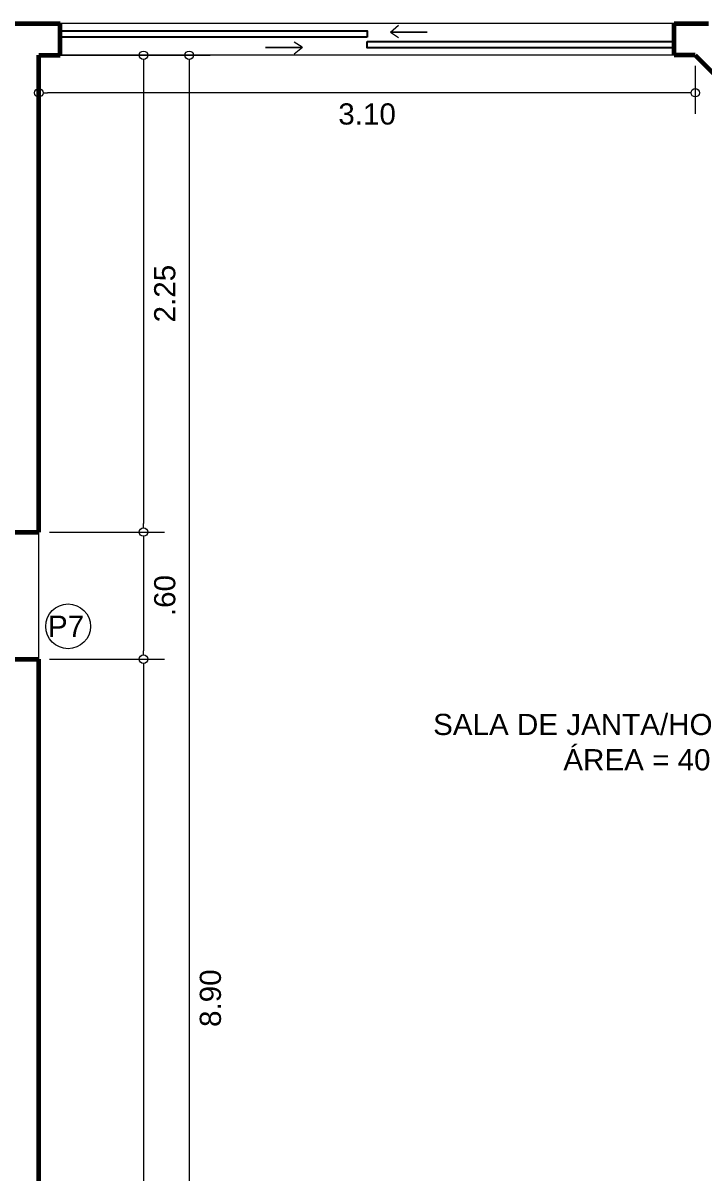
# Model space of a CAD drawing. Header units: millimetres. Extents: x 13 to 97.1, y 11.9 to 71.3.
# Drawn here: x 25.1 to 28.32, y 44.79 to 50.22 of the extents above; entities that cross this region are included whole.
import ezdxf

# ---------------------------------------------------------------- set-up
doc = ezdxf.new("R2010")
doc.units = ezdxf.units.MM
for name, color, linetype, lineweight in [('COTAS', 7, 'Continuous', 13), ('DESNÍVEL', 3, 'Continuous', 15), ('JANELA', 2, 'Continuous', 25), ('PAREDE CORTADA', 6, 'Continuous', 60), ('PEITORIL', 4, 'Continuous', 15), ('TEXTO AMBIENTE', 7, 'Continuous', 30), ('TEXTO TÍTULO', 7, 'Continuous', 40), ('TRAÇO FINO', 7, 'Continuous', 13)]:
    doc.layers.add(name, color=color, linetype=linetype, lineweight=lineweight)
doc.styles.get("Standard").update_dxf_attribs({"font": 'arial.ttf'})
doc.dimstyles.new('Cota Projetos Arquitetônicos', dxfattribs={"dimtxt": 0.1, "dimasz": 0.04, "dimexe": 0.1, "dimexo": 0.05, "dimgap": 0.05, "dimtad": 4, "dimzin": 4, "dimdsep": 46, "dimtxsty": 'Standard', "dimblk": 'DOTBLANK', "dimcen": 0.09, "dimclrd": 7, "dimclre": 7, "dimclrt": 7, "dimadec": 0, "dimazin": 0, "dimtfac": 1, "dimtmove": 2, "dimatfit": 3, "dimfxl": 1, "dimtolj": 1, "dimtzin": 0, "dimlwd": 13, "dimlwe": 13, "dimarcsym": 0})

# ---------------------------------------------------------------- blocks, each defined once
blk = doc.blocks.new('_DotBlank')
at = {"color": 0, "linetype": 'ByBlock', "lineweight": -2}
blk.add_line((-0.5, 0), (-1, 0), dxfattribs=at)
blk.add_circle((0, 0), 0.5, dxfattribs=at)
blk = doc.blocks.new('*D394')
at = {"layer": 'COTAS', "color": 7, "linetype": 'Continuous', "lineweight": 13, "transparency": 16777216}
for p, q in [((21.8292, 50.2632), (21.8292, 50.7943)), ((28.3413, 50.2632), (28.3413, 50.7943)), ((21.8692, 50.6943), (28.3013, 50.6943))]:
    blk.add_line(p, q, dxfattribs=at)
at = {"layer": 'Defpoints', "color": 0, "transparency": 16777216}
for p in [(28.3413, 50.6943), (21.8292, 50.2132), (28.3413, 50.2132)]:
    blk.add_point(p, dxfattribs=at)
at = {"layer": 'COTAS', "color": 7, "lineweight": 13, "transparency": 16777216, "xscale": 0.04, "yscale": 0.04, "zscale": 0.04, "rotation": 180}
blk.add_blockref('_DotBlank', (21.8292, 50.6943), dxfattribs=at)
at = {"layer": 'COTAS', "color": 7, "lineweight": 13, "transparency": 16777216, "xscale": 0.04, "yscale": 0.04, "zscale": 0.04}
blk.add_blockref('_DotBlank', (28.3413, 50.6943), dxfattribs=at)
at = {"layer": 'COTAS', "color": 7, "transparency": 16777216, "insert": (25.0853, 50.5932), "char_height": 0.1, "attachment_point": 5}
blk.add_mtext('\\A1;6.51', dxfattribs=at)
blk = doc.blocks.new('*D409')
at = {"layer": 'COTAS', "color": 7, "linetype": 'Continuous', "lineweight": 13, "transparency": 16777216}
for p, q in [((25.1792, 50.0132), (25.1792, 49.7865)), ((28.2792, 50.0132), (28.2792, 49.7865)), ((28.2392, 49.8865), (25.2192, 49.8865))]:
    blk.add_line(p, q, dxfattribs=at)
at = {"layer": 'Defpoints', "color": 0, "transparency": 16777216}
for p in [(25.1792, 50.0632), (28.2792, 50.0632), (25.1792, 49.8865)]:
    blk.add_point(p, dxfattribs=at)
at = {"layer": 'COTAS', "color": 7, "lineweight": 13, "transparency": 16777216, "xscale": 0.04, "yscale": 0.04, "zscale": 0.04, "rotation": 180}
blk.add_blockref('_DotBlank', (25.1792, 49.8865), dxfattribs=at)
at = {"layer": 'COTAS', "color": 7, "lineweight": 13, "transparency": 16777216, "xscale": 0.04, "yscale": 0.04, "zscale": 0.04}
blk.add_blockref('_DotBlank', (28.2792, 49.8865), dxfattribs=at)
at = {"layer": 'COTAS', "color": 7, "transparency": 16777216, "insert": (26.7292, 49.7854), "char_height": 0.1, "attachment_point": 5}
blk.add_mtext('\\A1;3.10', dxfattribs=at)
blk = doc.blocks.new('*D318')
at = {"layer": 'Defpoints', "color": 0, "transparency": 16777216}
for p in [(25.1792, 47.2132), (25.1792, 41.1632), (25.6731, 41.1632)]:
    blk.add_point(p, dxfattribs=at)
at = {"layer": 'TEXTO TÍTULO', "color": 7, "linetype": 'Continuous', "lineweight": 13, "transparency": 16777216}
for p, q in [((25.2292, 47.2132), (25.7731, 47.2132)), ((25.6731, 47.1732), (25.6731, 41.2032)), ((25.2292, 41.1632), (25.7731, 41.1632))]:
    blk.add_line(p, q, dxfattribs=at)
at = {"layer": 'TEXTO TÍTULO', "color": 7, "lineweight": 13, "transparency": 16777216, "xscale": 0.04, "yscale": 0.04, "zscale": 0.04}
for p, rotation in [((25.6731, 47.2132), 90), ((25.6731, 41.1632), 270)]:
    blk.add_blockref('_DotBlank', p, dxfattribs=dict(at, rotation=rotation))
at = {"layer": 'TEXTO TÍTULO', "color": 7, "transparency": 16777216, "insert": (25.7742, 44.1882), "char_height": 0.1, "attachment_point": 5, "rotation": 90}
blk.add_mtext('\\A1;6.05', dxfattribs=at)
blk = doc.blocks.new('*D319')
at = {"layer": 'Defpoints', "color": 0, "transparency": 16777216}
for p in [(25.1792, 50.0632), (25.1792, 47.8132), (25.6731, 47.8132)]:
    blk.add_point(p, dxfattribs=at)
at = {"layer": 'TEXTO TÍTULO', "color": 7, "linetype": 'Continuous', "lineweight": 13, "transparency": 16777216}
for p, q in [((25.2292, 50.0632), (25.7731, 50.0632)), ((25.6731, 50.0232), (25.6731, 47.8532)), ((25.2292, 47.8132), (25.7731, 47.8132))]:
    blk.add_line(p, q, dxfattribs=at)
at = {"layer": 'TEXTO TÍTULO', "color": 7, "lineweight": 13, "transparency": 16777216, "xscale": 0.04, "yscale": 0.04, "zscale": 0.04}
for p, rotation in [((25.6731, 50.0632), 90), ((25.6731, 47.8132), 270)]:
    blk.add_blockref('_DotBlank', p, dxfattribs=dict(at, rotation=rotation))
at = {"layer": 'TEXTO TÍTULO', "color": 7, "transparency": 16777216, "insert": (25.7742, 48.9382), "char_height": 0.1, "attachment_point": 5, "rotation": 90}
blk.add_mtext('\\A1;2.25', dxfattribs=at)
blk = doc.blocks.new('*D320')
at = {"layer": 'Defpoints', "color": 0, "transparency": 16777216}
for p in [(25.1792, 47.8132), (25.1792, 47.2132), (25.6731, 47.2132)]:
    blk.add_point(p, dxfattribs=at)
at = {"layer": 'TEXTO TÍTULO', "color": 7, "linetype": 'Continuous', "lineweight": 13, "transparency": 16777216}
for p, q in [((25.2292, 47.8132), (25.7731, 47.8132)), ((25.6731, 47.7732), (25.6731, 47.2532)), ((25.2292, 47.2132), (25.7731, 47.2132))]:
    blk.add_line(p, q, dxfattribs=at)
at = {"layer": 'TEXTO TÍTULO', "color": 7, "lineweight": 13, "transparency": 16777216, "xscale": 0.04, "yscale": 0.04, "zscale": 0.04}
for p, rotation in [((25.6731, 47.8132), 90), ((25.6731, 47.2132), 270)]:
    blk.add_blockref('_DotBlank', p, dxfattribs=dict(at, rotation=rotation))
at = {"layer": 'TEXTO TÍTULO', "color": 7, "transparency": 16777216, "insert": (25.7742, 47.5132), "char_height": 0.1, "attachment_point": 5, "rotation": 90}
blk.add_mtext('\\A1;.60', dxfattribs=at)
blk = doc.blocks.new('*D348')
at = {"layer": 'Defpoints', "color": 0, "transparency": 16777216}
for p in [(25.1792, 50.0632), (25.1792, 41.1632), (25.8887, 41.1632)]:
    blk.add_point(p, dxfattribs=at)
at = {"layer": 'TEXTO TÍTULO', "color": 7, "linetype": 'Continuous', "lineweight": 13, "transparency": 16777216}
for p, q in [((25.2292, 50.0632), (25.9887, 50.0632)), ((25.8887, 50.0232), (25.8887, 41.2032)), ((25.2292, 41.1632), (25.9887, 41.1632))]:
    blk.add_line(p, q, dxfattribs=at)
at = {"layer": 'TEXTO TÍTULO', "color": 7, "lineweight": 13, "transparency": 16777216, "xscale": 0.04, "yscale": 0.04, "zscale": 0.04}
for p, rotation in [((25.8887, 50.0632), 90), ((25.8887, 41.1632), 270)]:
    blk.add_blockref('_DotBlank', p, dxfattribs=dict(at, rotation=rotation))
at = {"layer": 'TEXTO TÍTULO', "color": 7, "transparency": 16777216, "insert": (25.9897, 45.6132), "char_height": 0.1, "attachment_point": 5, "rotation": 90}
blk.add_mtext('\\A1;8.90', dxfattribs=at)

msp = doc.modelspace()

# ---------------------------------------------------------------- linework, layer by layer
at = {"layer": 'COTAS'}
msp.add_circle((25.3173, 47.368), 0.1057, dxfattribs=at)
at = {"layer": 'DESNÍVEL'}
msp.add_line((25.1792, 47.2132), (25.1792, 47.8132), dxfattribs=at)
at = {"layer": 'JANELA'}
for points in [[(26.7292, 50.1482), (25.2792, 50.1482), (25.2792, 50.1782), (26.7292, 50.1782)], [(26.7292, 50.1282), (28.1792, 50.1282), (28.1792, 50.0982), (26.7292, 50.0982)]]:
    msp.add_lwpolyline(points, close=True, dxfattribs=at)
at = {"layer": 'PAREDE CORTADA'}
for p, q in [((22.9792, 50.2132), (25.2792, 50.2132)), ((25.2792, 50.0632), (25.2792, 50.2132)), ((28.1792, 50.2132), (28.3413, 50.2132)), ((28.1792, 50.0632), (28.1792, 50.2132)), ((25.1792, 47.8132), (25.1792, 50.0632)), ((25.1792, 50.0632), (25.2792, 50.0632)), ((28.2792, 50.0632), (28.1792, 50.0632)), ((28.2792, 50.0632), (28.5564, 49.786)), ((25.0292, 47.8132), (25.1792, 47.8132)), ((25.0292, 47.2132), (25.1792, 47.2132)), ((25.1792, 41.8632), (25.1792, 47.2132))]:
    msp.add_line(p, q, dxfattribs=at)
at = {"layer": 'PEITORIL'}
for p, q in [((28.1792, 50.2132), (25.2792, 50.2132)), ((28.1792, 50.0632), (25.2792, 50.0632))]:
    msp.add_line(p, q, dxfattribs=at)
at = {"layer": 'TRAÇO FINO', "ltscale": 0.06}
for p, q in [((26.839, 50.1725), (26.8782, 50.2049)), ((27.0128, 50.1725), (26.839, 50.1725)), ((26.8399, 50.172), (26.8772, 50.1475)), ((26.8407, 50.1725), (27.0128, 50.1725)), ((26.4217, 50.1), (26.2496, 50.1)), ((26.2496, 50.1), (26.4234, 50.1)), ((26.4234, 50.1), (26.3842, 50.0677)), ((26.4225, 50.1006), (26.3852, 50.1251))]:
    msp.add_line(p, q, dxfattribs=at)

# ---------------------------------------------------------------- texts
at = {"layer": 'COTAS', "insert": (25.393, 47.3185), "char_height": 0.1, "attachment_point": 9}
msp.add_mtext_dynamic_manual_height_columns('P7', width=0.218613, gutter_width=0.75, heights=[0], dxfattribs=at)
at = {"layer": 'TEXTO AMBIENTE', "insert": (27.0767, 46.9551), "char_height": 0.1, "attachment_point": 1}
msp.add_mtext_dynamic_manual_height_columns('\\pxqc;SALA DE JANTA/HOME THEATHER\\PÁREA = 40,13 m²', width=2.249148, gutter_width=12.5, heights=[0], dxfattribs=at)

# ---------------------------------------------------------------- dimensions: what is measured, and where the dimension line sits
at = {"layer": 'COTAS'}
for base, p1, p2, picture, middle in [((28.3413, 50.6943), (21.8292, 50.2132), (28.3413, 50.2132), '*D394', (25.0853, 50.5932)), ((25.1792, 49.8865), (28.2792, 50.0632), (25.1792, 50.0632), '*D409', (26.7292, 49.7854))]:
    dim = msp.add_linear_dim(base=base, p1=p1, p2=p2, dimstyle='Cota Projetos Arquitetônicos', dxfattribs=at)
    dim.commit()
    dim.dimension.update_dxf_attribs({"geometry": picture, "text_midpoint": middle})
at = {"layer": 'TEXTO TÍTULO'}
for base, p1, p2, picture, middle in [((25.6731, 47.8132), (25.1792, 50.0632), (25.1792, 47.8132), '*D319', (25.7742, 48.9382)), ((25.6731, 47.2132), (25.1792, 47.8132), (25.1792, 47.2132), '*D320', (25.7742, 47.5132)), ((25.6731, 41.1632), (25.1792, 47.2132), (25.1792, 41.1632), '*D318', (25.7742, 44.1882))]:
    dim = msp.add_linear_dim(base=base, p1=p1, p2=p2, angle=90, dimstyle='Cota Projetos Arquitetônicos', dxfattribs=at)
    dim.commit()
    dim.dimension.update_dxf_attribs({"geometry": picture, "text_midpoint": middle})
dim = msp.add_aligned_dim(p1=(25.1792, 50.0632), p2=(25.1792, 41.1632), distance=0.7095, dimstyle='Cota Projetos Arquitetônicos', dxfattribs=at)
dim.commit()
dim.dimension.update_dxf_attribs({"geometry": '*D348', "text_midpoint": (25.9897, 45.6132)})

doc.saveas('drawing.dxf')
